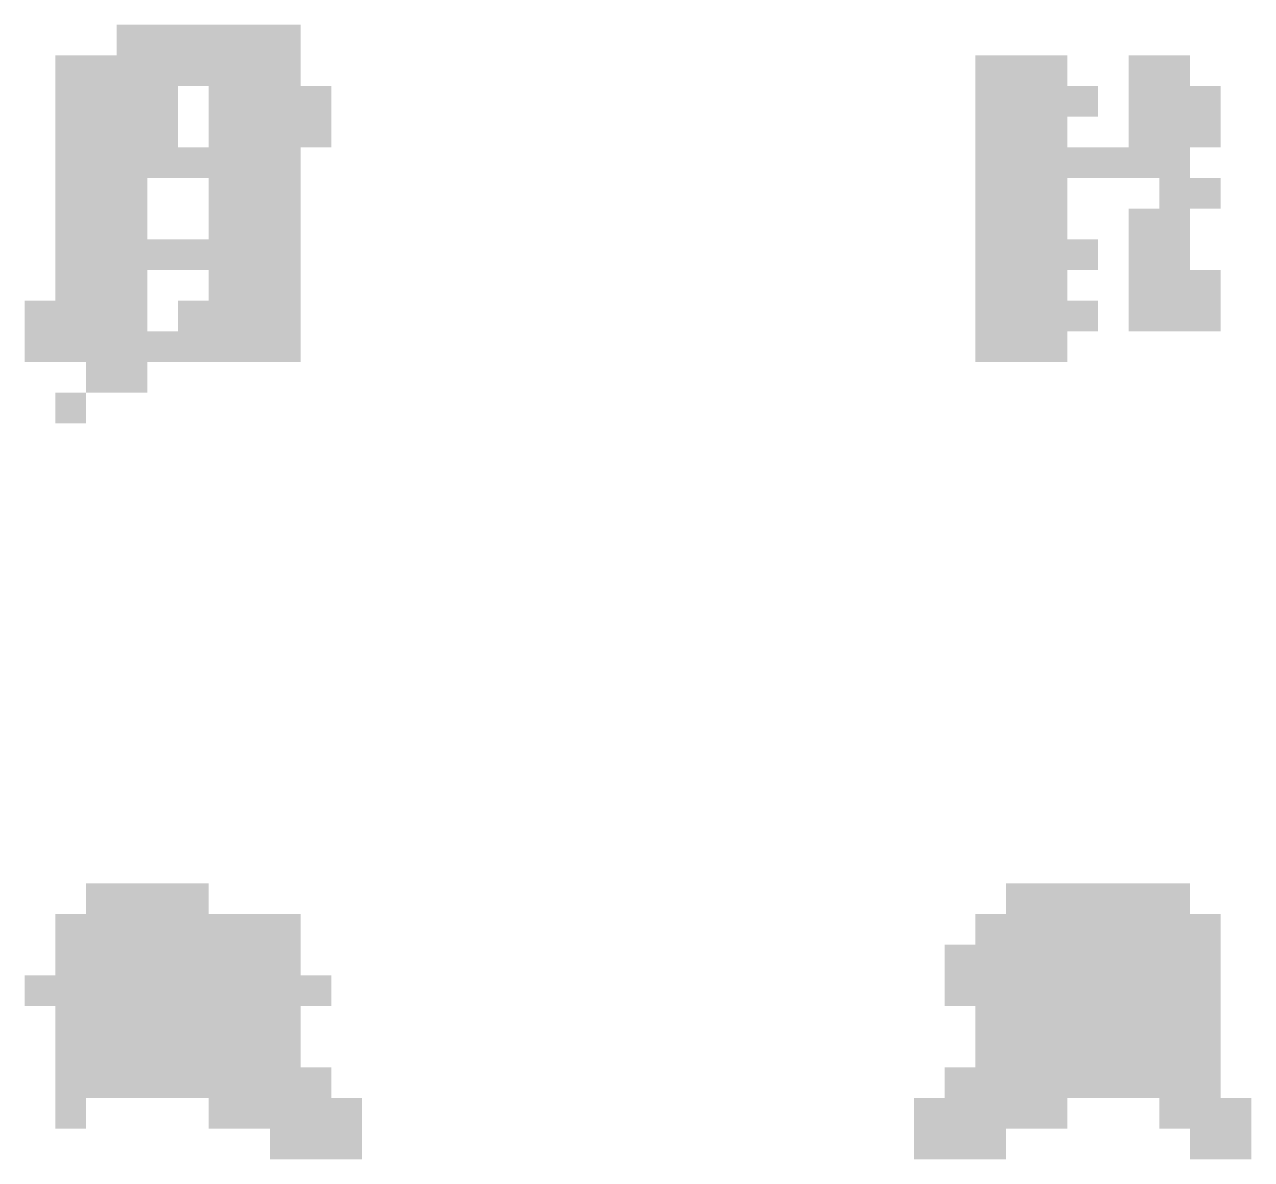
# Model space of a CAD drawing. Header units: metres. Extents: x -0.2 to 72.6, y -0.2 to 14.2.
# Drawn here: x 16.95 to 24.95, y -0.2 to 7.2 of the extents above; entities that cross this region are included whole.
import ezdxf

# ---------------------------------------------------------------- set-up
doc = ezdxf.new("R2010")
doc.units = ezdxf.units.M

msp = doc.modelspace()

# ---------------------------------------------------------------- hatches: boundary and pattern name
at = {"true_color": 0xff0000}
h = msp.add_hatch(color=7, dxfattribs=at)
h.dxf.hatch_style = 1
h.paths.add_polyline_path([(17.55, 7), (17.75, 7), (17.75, 7.2), (17.55, 7.2)])
h = msp.add_hatch(color=7, dxfattribs=at)
h.dxf.hatch_style = 1
h.paths.add_polyline_path([(17.75, 7), (17.95, 7), (17.95, 7.2), (17.75, 7.2)])
h = msp.add_hatch(color=7, dxfattribs=at)
h.dxf.hatch_style = 1
h.paths.add_polyline_path([(17.95, 7), (18.15, 7), (18.15, 7.2), (17.95, 7.2)])
h = msp.add_hatch(color=7, dxfattribs=at)
h.dxf.hatch_style = 1
h.paths.add_polyline_path([(18.15, 7), (18.35, 7), (18.35, 7.2), (18.15, 7.2)])
h = msp.add_hatch(color=7, dxfattribs=at)
h.dxf.hatch_style = 1
h.paths.add_polyline_path([(18.35, 7), (18.55, 7), (18.55, 7.2), (18.35, 7.2)])
h = msp.add_hatch(color=7, dxfattribs=at)
h.dxf.hatch_style = 1
h.paths.add_polyline_path([(18.55, 7), (18.75, 7), (18.75, 7.2), (18.55, 7.2)])
h = msp.add_hatch(color=7, dxfattribs=at)
h.dxf.hatch_style = 1
h.paths.add_polyline_path([(17.15, 6.8), (17.35, 6.8), (17.35, 7), (17.15, 7)])
h = msp.add_hatch(color=7, dxfattribs=at)
h.dxf.hatch_style = 1
h.paths.add_polyline_path([(17.35, 6.8), (17.55, 6.8), (17.55, 7), (17.35, 7)])
h = msp.add_hatch(color=7, dxfattribs=at)
h.dxf.hatch_style = 1
h.paths.add_polyline_path([(17.55, 6.8), (17.75, 6.8), (17.75, 7), (17.55, 7)])
h = msp.add_hatch(color=7, dxfattribs=at)
h.dxf.hatch_style = 1
h.paths.add_polyline_path([(17.75, 6.8), (17.95, 6.8), (17.95, 7), (17.75, 7)])
h = msp.add_hatch(color=7, dxfattribs=at)
h.dxf.hatch_style = 1
h.paths.add_polyline_path([(17.95, 6.8), (18.15, 6.8), (18.15, 7), (17.95, 7)])
h = msp.add_hatch(color=7, dxfattribs=at)
h.dxf.hatch_style = 1
h.paths.add_polyline_path([(18.15, 6.8), (18.35, 6.8), (18.35, 7), (18.15, 7)])
h = msp.add_hatch(color=7, dxfattribs=at)
h.dxf.hatch_style = 1
h.paths.add_polyline_path([(18.35, 6.8), (18.55, 6.8), (18.55, 7), (18.35, 7)])
h = msp.add_hatch(color=7, dxfattribs=at)
h.dxf.hatch_style = 1
h.paths.add_polyline_path([(18.55, 6.8), (18.75, 6.8), (18.75, 7), (18.55, 7)])
h = msp.add_hatch(color=7, dxfattribs=at)
h.dxf.hatch_style = 1
h.paths.add_polyline_path([(23.15, 6.8), (23.35, 6.8), (23.35, 7), (23.15, 7)])
h = msp.add_hatch(color=7, dxfattribs=at)
h.dxf.hatch_style = 1
h.paths.add_polyline_path([(23.35, 6.8), (23.55, 6.8), (23.55, 7), (23.35, 7)])
h = msp.add_hatch(color=7, dxfattribs=at)
h.dxf.hatch_style = 1
h.paths.add_polyline_path([(23.55, 6.8), (23.75, 6.8), (23.75, 7), (23.55, 7)])
h = msp.add_hatch(color=7, dxfattribs=at)
h.dxf.hatch_style = 1
h.paths.add_polyline_path([(24.15, 6.8), (24.35, 6.8), (24.35, 7), (24.15, 7)])
h = msp.add_hatch(color=7, dxfattribs=at)
h.dxf.hatch_style = 1
h.paths.add_polyline_path([(24.35, 6.8), (24.55, 6.8), (24.55, 7), (24.35, 7)])
h = msp.add_hatch(color=7, dxfattribs=at)
h.dxf.hatch_style = 1
h.paths.add_polyline_path([(17.15, 6.6), (17.35, 6.6), (17.35, 6.8), (17.15, 6.8)])
h = msp.add_hatch(color=7, dxfattribs=at)
h.dxf.hatch_style = 1
h.paths.add_polyline_path([(17.35, 6.6), (17.55, 6.6), (17.55, 6.8), (17.35, 6.8)])
h = msp.add_hatch(color=7, dxfattribs=at)
h.dxf.hatch_style = 1
h.paths.add_polyline_path([(17.55, 6.6), (17.75, 6.6), (17.75, 6.8), (17.55, 6.8)])
h = msp.add_hatch(color=7, dxfattribs=at)
h.dxf.hatch_style = 1
h.paths.add_polyline_path([(17.75, 6.6), (17.95, 6.6), (17.95, 6.8), (17.75, 6.8)])
h = msp.add_hatch(color=7, dxfattribs=at)
h.dxf.hatch_style = 1
h.paths.add_polyline_path([(18.15, 6.6), (18.35, 6.6), (18.35, 6.8), (18.15, 6.8)])
h = msp.add_hatch(color=7, dxfattribs=at)
h.dxf.hatch_style = 1
h.paths.add_polyline_path([(18.35, 6.6), (18.55, 6.6), (18.55, 6.8), (18.35, 6.8)])
h = msp.add_hatch(color=7, dxfattribs=at)
h.dxf.hatch_style = 1
h.paths.add_polyline_path([(18.55, 6.6), (18.75, 6.6), (18.75, 6.8), (18.55, 6.8)])
h = msp.add_hatch(color=7, dxfattribs=at)
h.dxf.hatch_style = 1
h.paths.add_polyline_path([(18.75, 6.6), (18.95, 6.6), (18.95, 6.8), (18.75, 6.8)])
h = msp.add_hatch(color=7, dxfattribs=at)
h.dxf.hatch_style = 1
h.paths.add_polyline_path([(23.15, 6.6), (23.35, 6.6), (23.35, 6.8), (23.15, 6.8)])
h = msp.add_hatch(color=7, dxfattribs=at)
h.dxf.hatch_style = 1
h.paths.add_polyline_path([(23.35, 6.6), (23.55, 6.6), (23.55, 6.8), (23.35, 6.8)])
h = msp.add_hatch(color=7, dxfattribs=at)
h.dxf.hatch_style = 1
h.paths.add_polyline_path([(23.55, 6.6), (23.75, 6.6), (23.75, 6.8), (23.55, 6.8)])
h = msp.add_hatch(color=7, dxfattribs=at)
h.dxf.hatch_style = 1
h.paths.add_polyline_path([(23.75, 6.6), (23.95, 6.6), (23.95, 6.8), (23.75, 6.8)])
h = msp.add_hatch(color=7, dxfattribs=at)
h.dxf.hatch_style = 1
h.paths.add_polyline_path([(24.15, 6.6), (24.35, 6.6), (24.35, 6.8), (24.15, 6.8)])
h = msp.add_hatch(color=7, dxfattribs=at)
h.dxf.hatch_style = 1
h.paths.add_polyline_path([(24.35, 6.6), (24.55, 6.6), (24.55, 6.8), (24.35, 6.8)])
h = msp.add_hatch(color=7, dxfattribs=at)
h.dxf.hatch_style = 1
h.paths.add_polyline_path([(24.55, 6.6), (24.75, 6.6), (24.75, 6.8), (24.55, 6.8)])
h = msp.add_hatch(color=7, dxfattribs=at)
h.dxf.hatch_style = 1
h.paths.add_polyline_path([(17.15, 6.4), (17.35, 6.4), (17.35, 6.6), (17.15, 6.6)])
at = {"true_color": 0x0000ff}
h = msp.add_hatch(color=7, dxfattribs=at)
h.dxf.hatch_style = 1
h.paths.add_polyline_path([(17.35, 6.4), (17.55, 6.4), (17.55, 6.6), (17.35, 6.6)])
at = {"true_color": 0x00ff00}
h = msp.add_hatch(color=7, dxfattribs=at)
h.dxf.hatch_style = 1
h.paths.add_polyline_path([(17.55, 6.4), (17.75, 6.4), (17.75, 6.6), (17.55, 6.6)])
at = {"true_color": 0xff0000}
h = msp.add_hatch(color=7, dxfattribs=at)
h.dxf.hatch_style = 1
h.paths.add_polyline_path([(17.75, 6.4), (17.95, 6.4), (17.95, 6.6), (17.75, 6.6)])
at = {"true_color": 0x00ff00}
h = msp.add_hatch(color=7, dxfattribs=at)
h.dxf.hatch_style = 1
h.paths.add_polyline_path([(18.15, 6.4), (18.35, 6.4), (18.35, 6.6), (18.15, 6.6)])
h = msp.add_hatch(color=7, dxfattribs=at)
h.dxf.hatch_style = 1
h.paths.add_polyline_path([(18.35, 6.4), (18.55, 6.4), (18.55, 6.6), (18.35, 6.6)])
at = {"true_color": 0xff0000}
h = msp.add_hatch(color=7, dxfattribs=at)
h.dxf.hatch_style = 1
h.paths.add_polyline_path([(18.55, 6.4), (18.75, 6.4), (18.75, 6.6), (18.55, 6.6)])
h = msp.add_hatch(color=7, dxfattribs=at)
h.dxf.hatch_style = 1
h.paths.add_polyline_path([(18.75, 6.4), (18.95, 6.4), (18.95, 6.6), (18.75, 6.6)])
h = msp.add_hatch(color=7, dxfattribs=at)
h.dxf.hatch_style = 1
h.paths.add_polyline_path([(23.15, 6.4), (23.35, 6.4), (23.35, 6.6), (23.15, 6.6)])
at = {"true_color": 0x00ff00}
h = msp.add_hatch(color=7, dxfattribs=at)
h.dxf.hatch_style = 1
h.paths.add_polyline_path([(23.35, 6.4), (23.55, 6.4), (23.55, 6.6), (23.35, 6.6)])
h = msp.add_hatch(color=7, dxfattribs=at)
h.dxf.hatch_style = 1
h.paths.add_polyline_path([(23.55, 6.4), (23.75, 6.4), (23.75, 6.6), (23.55, 6.6)])
h = msp.add_hatch(color=7, dxfattribs=at)
h.dxf.hatch_style = 1
h.paths.add_polyline_path([(24.15, 6.4), (24.35, 6.4), (24.35, 6.6), (24.15, 6.6)])
h = msp.add_hatch(color=7, dxfattribs=at)
h.dxf.hatch_style = 1
h.paths.add_polyline_path([(24.35, 6.4), (24.55, 6.4), (24.55, 6.6), (24.35, 6.6)])
at = {"true_color": 0xff0000}
h = msp.add_hatch(color=7, dxfattribs=at)
h.dxf.hatch_style = 1
h.paths.add_polyline_path([(24.55, 6.4), (24.75, 6.4), (24.75, 6.6), (24.55, 6.6)])
h = msp.add_hatch(color=7, dxfattribs=at)
h.dxf.hatch_style = 1
h.paths.add_polyline_path([(17.15, 6.2), (17.35, 6.2), (17.35, 6.4), (17.15, 6.4)])
at = {"true_color": 0x00ff00}
h = msp.add_hatch(color=7, dxfattribs=at)
h.dxf.hatch_style = 1
h.paths.add_polyline_path([(17.35, 6.2), (17.55, 6.2), (17.55, 6.4), (17.35, 6.4)])
h = msp.add_hatch(color=7, dxfattribs=at)
h.dxf.hatch_style = 1
h.paths.add_polyline_path([(17.55, 6.2), (17.75, 6.2), (17.75, 6.4), (17.55, 6.4)])
at = {"true_color": 0xff0000}
h = msp.add_hatch(color=7, dxfattribs=at)
h.dxf.hatch_style = 1
h.paths.add_polyline_path([(17.75, 6.2), (17.95, 6.2), (17.95, 6.4), (17.75, 6.4)])
h = msp.add_hatch(color=7, dxfattribs=at)
h.dxf.hatch_style = 1
h.paths.add_polyline_path([(17.95, 6.2), (18.15, 6.2), (18.15, 6.4), (17.95, 6.4)])
at = {"true_color": 0x0000ff}
h = msp.add_hatch(color=7, dxfattribs=at)
h.dxf.hatch_style = 1
h.paths.add_polyline_path([(18.15, 6.2), (18.35, 6.2), (18.35, 6.4), (18.15, 6.4)])
at = {"true_color": 0x00ff00}
h = msp.add_hatch(color=7, dxfattribs=at)
h.dxf.hatch_style = 1
h.paths.add_polyline_path([(18.35, 6.2), (18.55, 6.2), (18.55, 6.4), (18.35, 6.4)])
at = {"true_color": 0xff0000}
h = msp.add_hatch(color=7, dxfattribs=at)
h.dxf.hatch_style = 1
h.paths.add_polyline_path([(18.55, 6.2), (18.75, 6.2), (18.75, 6.4), (18.55, 6.4)])
h = msp.add_hatch(color=7, dxfattribs=at)
h.dxf.hatch_style = 1
h.paths.add_polyline_path([(23.15, 6.2), (23.35, 6.2), (23.35, 6.4), (23.15, 6.4)])
at = {"true_color": 0x00ff00}
h = msp.add_hatch(color=7, dxfattribs=at)
h.dxf.hatch_style = 1
h.paths.add_polyline_path([(23.35, 6.2), (23.55, 6.2), (23.55, 6.4), (23.35, 6.4)])
h = msp.add_hatch(color=7, dxfattribs=at)
h.dxf.hatch_style = 1
h.paths.add_polyline_path([(23.55, 6.2), (23.75, 6.2), (23.75, 6.4), (23.55, 6.4)])
at = {"true_color": 0xff0000}
h = msp.add_hatch(color=7, dxfattribs=at)
h.dxf.hatch_style = 1
h.paths.add_polyline_path([(23.75, 6.2), (23.95, 6.2), (23.95, 6.4), (23.75, 6.4)])
h = msp.add_hatch(color=7, dxfattribs=at)
h.dxf.hatch_style = 1
h.paths.add_polyline_path([(23.95, 6.2), (24.15, 6.2), (24.15, 6.4), (23.95, 6.4)])
at = {"true_color": 0x00ff00}
h = msp.add_hatch(color=7, dxfattribs=at)
h.dxf.hatch_style = 1
h.paths.add_polyline_path([(24.15, 6.2), (24.35, 6.2), (24.35, 6.4), (24.15, 6.4)])
h = msp.add_hatch(color=7, dxfattribs=at)
h.dxf.hatch_style = 1
h.paths.add_polyline_path([(24.35, 6.2), (24.55, 6.2), (24.55, 6.4), (24.35, 6.4)])
at = {"true_color": 0xff0000}
h = msp.add_hatch(color=7, dxfattribs=at)
h.dxf.hatch_style = 1
h.paths.add_polyline_path([(17.15, 6), (17.35, 6), (17.35, 6.2), (17.15, 6.2)])
h = msp.add_hatch(color=7, dxfattribs=at)
h.dxf.hatch_style = 1
h.paths.add_polyline_path([(17.35, 6), (17.55, 6), (17.55, 6.2), (17.35, 6.2)])
h = msp.add_hatch(color=7, dxfattribs=at)
h.dxf.hatch_style = 1
h.paths.add_polyline_path([(17.55, 6), (17.75, 6), (17.75, 6.2), (17.55, 6.2)])
h = msp.add_hatch(color=7, dxfattribs=at)
h.dxf.hatch_style = 1
h.paths.add_polyline_path([(18.15, 6), (18.35, 6), (18.35, 6.2), (18.15, 6.2)])
h = msp.add_hatch(color=7, dxfattribs=at)
h.dxf.hatch_style = 1
h.paths.add_polyline_path([(18.35, 6), (18.55, 6), (18.55, 6.2), (18.35, 6.2)])
h = msp.add_hatch(color=7, dxfattribs=at)
h.dxf.hatch_style = 1
h.paths.add_polyline_path([(18.55, 6), (18.75, 6), (18.75, 6.2), (18.55, 6.2)])
h = msp.add_hatch(color=7, dxfattribs=at)
h.dxf.hatch_style = 1
h.paths.add_polyline_path([(23.15, 6), (23.35, 6), (23.35, 6.2), (23.15, 6.2)])
h = msp.add_hatch(color=7, dxfattribs=at)
h.dxf.hatch_style = 1
h.paths.add_polyline_path([(23.35, 6), (23.55, 6), (23.55, 6.2), (23.35, 6.2)])
h = msp.add_hatch(color=7, dxfattribs=at)
h.dxf.hatch_style = 1
h.paths.add_polyline_path([(23.55, 6), (23.75, 6), (23.75, 6.2), (23.55, 6.2)])
h = msp.add_hatch(color=7, dxfattribs=at)
h.dxf.hatch_style = 1
h.paths.add_polyline_path([(24.35, 6), (24.55, 6), (24.55, 6.2), (24.35, 6.2)])
h = msp.add_hatch(color=7, dxfattribs=at)
h.dxf.hatch_style = 1
h.paths.add_polyline_path([(24.55, 6), (24.75, 6), (24.75, 6.2), (24.55, 6.2)])
h = msp.add_hatch(color=7, dxfattribs=at)
h.dxf.hatch_style = 1
h.paths.add_polyline_path([(17.15, 5.8), (17.35, 5.8), (17.35, 6), (17.15, 6)])
h = msp.add_hatch(color=7, dxfattribs=at)
h.dxf.hatch_style = 1
h.paths.add_polyline_path([(17.35, 5.8), (17.55, 5.8), (17.55, 6), (17.35, 6)])
h = msp.add_hatch(color=7, dxfattribs=at)
h.dxf.hatch_style = 1
h.paths.add_polyline_path([(17.55, 5.8), (17.75, 5.8), (17.75, 6), (17.55, 6)])
h = msp.add_hatch(color=7, dxfattribs=at)
h.dxf.hatch_style = 1
h.paths.add_polyline_path([(18.15, 5.8), (18.35, 5.8), (18.35, 6), (18.15, 6)])
h = msp.add_hatch(color=7, dxfattribs=at)
h.dxf.hatch_style = 1
h.paths.add_polyline_path([(18.35, 5.8), (18.55, 5.8), (18.55, 6), (18.35, 6)])
h = msp.add_hatch(color=7, dxfattribs=at)
h.dxf.hatch_style = 1
h.paths.add_polyline_path([(18.55, 5.8), (18.75, 5.8), (18.75, 6), (18.55, 6)])
h = msp.add_hatch(color=7, dxfattribs=at)
h.dxf.hatch_style = 1
h.paths.add_polyline_path([(23.15, 5.8), (23.35, 5.8), (23.35, 6), (23.15, 6)])
h = msp.add_hatch(color=7, dxfattribs=at)
h.dxf.hatch_style = 1
h.paths.add_polyline_path([(23.35, 5.8), (23.55, 5.8), (23.55, 6), (23.35, 6)])
h = msp.add_hatch(color=7, dxfattribs=at)
h.dxf.hatch_style = 1
h.paths.add_polyline_path([(23.55, 5.8), (23.75, 5.8), (23.75, 6), (23.55, 6)])
h = msp.add_hatch(color=7, dxfattribs=at)
h.dxf.hatch_style = 1
h.paths.add_polyline_path([(24.15, 5.8), (24.35, 5.8), (24.35, 6), (24.15, 6)])
h = msp.add_hatch(color=7, dxfattribs=at)
h.dxf.hatch_style = 1
h.paths.add_polyline_path([(24.35, 5.8), (24.55, 5.8), (24.55, 6), (24.35, 6)])
h = msp.add_hatch(color=7, dxfattribs=at)
h.dxf.hatch_style = 1
h.paths.add_polyline_path([(17.15, 5.6), (17.35, 5.6), (17.35, 5.8), (17.15, 5.8)])
at = {"true_color": 0x0000ff}
h = msp.add_hatch(color=7, dxfattribs=at)
h.dxf.hatch_style = 1
h.paths.add_polyline_path([(17.35, 5.6), (17.55, 5.6), (17.55, 5.8), (17.35, 5.8)])
at = {"true_color": 0xffff00}
h = msp.add_hatch(color=7, dxfattribs=at)
h.dxf.hatch_style = 1
h.paths.add_polyline_path([(17.55, 5.6), (17.75, 5.6), (17.75, 5.8), (17.55, 5.8)])
at = {"true_color": 0xff0000}
h = msp.add_hatch(color=7, dxfattribs=at)
h.dxf.hatch_style = 1
h.paths.add_polyline_path([(17.75, 5.6), (17.95, 5.6), (17.95, 5.8), (17.75, 5.8)])
h = msp.add_hatch(color=7, dxfattribs=at)
h.dxf.hatch_style = 1
h.paths.add_polyline_path([(17.95, 5.6), (18.15, 5.6), (18.15, 5.8), (17.95, 5.8)])
at = {"true_color": 0x0000ff}
h = msp.add_hatch(color=7, dxfattribs=at)
h.dxf.hatch_style = 1
h.paths.add_polyline_path([(18.15, 5.6), (18.35, 5.6), (18.35, 5.8), (18.15, 5.8)])
h = msp.add_hatch(color=7, dxfattribs=at)
h.dxf.hatch_style = 1
h.paths.add_polyline_path([(18.35, 5.6), (18.55, 5.6), (18.55, 5.8), (18.35, 5.8)])
at = {"true_color": 0xff0000}
h = msp.add_hatch(color=7, dxfattribs=at)
h.dxf.hatch_style = 1
h.paths.add_polyline_path([(18.55, 5.6), (18.75, 5.6), (18.75, 5.8), (18.55, 5.8)])
h = msp.add_hatch(color=7, dxfattribs=at)
h.dxf.hatch_style = 1
h.paths.add_polyline_path([(23.15, 5.6), (23.35, 5.6), (23.35, 5.8), (23.15, 5.8)])
at = {"true_color": 0x00ff00}
h = msp.add_hatch(color=7, dxfattribs=at)
h.dxf.hatch_style = 1
h.paths.add_polyline_path([(23.35, 5.6), (23.55, 5.6), (23.55, 5.8), (23.35, 5.8)])
h = msp.add_hatch(color=7, dxfattribs=at)
h.dxf.hatch_style = 1
h.paths.add_polyline_path([(23.55, 5.6), (23.75, 5.6), (23.75, 5.8), (23.55, 5.8)])
at = {"true_color": 0xff0000}
h = msp.add_hatch(color=7, dxfattribs=at)
h.dxf.hatch_style = 1
h.paths.add_polyline_path([(23.75, 5.6), (23.95, 5.6), (23.95, 5.8), (23.75, 5.8)])
h = msp.add_hatch(color=7, dxfattribs=at)
h.dxf.hatch_style = 1
h.paths.add_polyline_path([(24.15, 5.6), (24.35, 5.6), (24.35, 5.8), (24.15, 5.8)])
h = msp.add_hatch(color=7, dxfattribs=at)
h.dxf.hatch_style = 1
h.paths.add_polyline_path([(24.35, 5.6), (24.55, 5.6), (24.55, 5.8), (24.35, 5.8)])
h = msp.add_hatch(color=7, dxfattribs=at)
h.dxf.hatch_style = 1
h.paths.add_polyline_path([(17.15, 5.4), (17.35, 5.4), (17.35, 5.6), (17.15, 5.6)])
at = {"true_color": 0xffff00}
h = msp.add_hatch(color=7, dxfattribs=at)
h.dxf.hatch_style = 1
h.paths.add_polyline_path([(17.35, 5.4), (17.55, 5.4), (17.55, 5.6), (17.35, 5.6)])
at = {"true_color": 0x00ff00}
h = msp.add_hatch(color=7, dxfattribs=at)
h.dxf.hatch_style = 1
h.paths.add_polyline_path([(17.55, 5.4), (17.75, 5.4), (17.75, 5.6), (17.55, 5.6)])
h = msp.add_hatch(color=7, dxfattribs=at)
h.dxf.hatch_style = 1
h.paths.add_polyline_path([(18.15, 5.4), (18.35, 5.4), (18.35, 5.6), (18.15, 5.6)])
at = {"true_color": 0x0000ff}
h = msp.add_hatch(color=7, dxfattribs=at)
h.dxf.hatch_style = 1
h.paths.add_polyline_path([(18.35, 5.4), (18.55, 5.4), (18.55, 5.6), (18.35, 5.6)])
at = {"true_color": 0xff0000}
h = msp.add_hatch(color=7, dxfattribs=at)
h.dxf.hatch_style = 1
h.paths.add_polyline_path([(18.55, 5.4), (18.75, 5.4), (18.75, 5.6), (18.55, 5.6)])
h = msp.add_hatch(color=7, dxfattribs=at)
h.dxf.hatch_style = 1
h.paths.add_polyline_path([(23.15, 5.4), (23.35, 5.4), (23.35, 5.6), (23.15, 5.6)])
at = {"true_color": 0x00ff00}
h = msp.add_hatch(color=7, dxfattribs=at)
h.dxf.hatch_style = 1
h.paths.add_polyline_path([(23.35, 5.4), (23.55, 5.4), (23.55, 5.6), (23.35, 5.6)])
h = msp.add_hatch(color=7, dxfattribs=at)
h.dxf.hatch_style = 1
h.paths.add_polyline_path([(23.55, 5.4), (23.75, 5.4), (23.75, 5.6), (23.55, 5.6)])
at = {"true_color": 0xff0000}
h = msp.add_hatch(color=7, dxfattribs=at)
h.dxf.hatch_style = 1
h.paths.add_polyline_path([(24.15, 5.4), (24.35, 5.4), (24.35, 5.6), (24.15, 5.6)])
at = {"true_color": 0x00ff00}
h = msp.add_hatch(color=7, dxfattribs=at)
h.dxf.hatch_style = 1
h.paths.add_polyline_path([(24.35, 5.4), (24.55, 5.4), (24.55, 5.6), (24.35, 5.6)])
at = {"true_color": 0xff0000}
h = msp.add_hatch(color=7, dxfattribs=at)
h.dxf.hatch_style = 1
h.paths.add_polyline_path([(24.55, 5.4), (24.75, 5.4), (24.75, 5.6), (24.55, 5.6)])
h = msp.add_hatch(color=7, dxfattribs=at)
h.dxf.hatch_style = 1
h.paths.add_polyline_path([(16.95, 5.2), (17.15, 5.2), (17.15, 5.4), (16.95, 5.4)])
h = msp.add_hatch(color=7, dxfattribs=at)
h.dxf.hatch_style = 1
h.paths.add_polyline_path([(17.15, 5.2), (17.35, 5.2), (17.35, 5.4), (17.15, 5.4)])
h = msp.add_hatch(color=7, dxfattribs=at)
h.dxf.hatch_style = 1
h.paths.add_polyline_path([(17.35, 5.2), (17.55, 5.2), (17.55, 5.4), (17.35, 5.4)])
h = msp.add_hatch(color=7, dxfattribs=at)
h.dxf.hatch_style = 1
h.paths.add_polyline_path([(17.55, 5.2), (17.75, 5.2), (17.75, 5.4), (17.55, 5.4)])
h = msp.add_hatch(color=7, dxfattribs=at)
h.dxf.hatch_style = 1
h.paths.add_polyline_path([(17.95, 5.2), (18.15, 5.2), (18.15, 5.4), (17.95, 5.4)])
h = msp.add_hatch(color=7, dxfattribs=at)
h.dxf.hatch_style = 1
h.paths.add_polyline_path([(18.15, 5.2), (18.35, 5.2), (18.35, 5.4), (18.15, 5.4)])
h = msp.add_hatch(color=7, dxfattribs=at)
h.dxf.hatch_style = 1
h.paths.add_polyline_path([(18.35, 5.2), (18.55, 5.2), (18.55, 5.4), (18.35, 5.4)])
h = msp.add_hatch(color=7, dxfattribs=at)
h.dxf.hatch_style = 1
h.paths.add_polyline_path([(18.55, 5.2), (18.75, 5.2), (18.75, 5.4), (18.55, 5.4)])
h = msp.add_hatch(color=7, dxfattribs=at)
h.dxf.hatch_style = 1
h.paths.add_polyline_path([(23.15, 5.2), (23.35, 5.2), (23.35, 5.4), (23.15, 5.4)])
h = msp.add_hatch(color=7, dxfattribs=at)
h.dxf.hatch_style = 1
h.paths.add_polyline_path([(23.35, 5.2), (23.55, 5.2), (23.55, 5.4), (23.35, 5.4)])
h = msp.add_hatch(color=7, dxfattribs=at)
h.dxf.hatch_style = 1
h.paths.add_polyline_path([(23.55, 5.2), (23.75, 5.2), (23.75, 5.4), (23.55, 5.4)])
h = msp.add_hatch(color=7, dxfattribs=at)
h.dxf.hatch_style = 1
h.paths.add_polyline_path([(23.75, 5.2), (23.95, 5.2), (23.95, 5.4), (23.75, 5.4)])
h = msp.add_hatch(color=7, dxfattribs=at)
h.dxf.hatch_style = 1
h.paths.add_polyline_path([(24.15, 5.2), (24.35, 5.2), (24.35, 5.4), (24.15, 5.4)])
h = msp.add_hatch(color=7, dxfattribs=at)
h.dxf.hatch_style = 1
h.paths.add_polyline_path([(24.35, 5.2), (24.55, 5.2), (24.55, 5.4), (24.35, 5.4)])
h = msp.add_hatch(color=7, dxfattribs=at)
h.dxf.hatch_style = 1
h.paths.add_polyline_path([(24.55, 5.2), (24.75, 5.2), (24.75, 5.4), (24.55, 5.4)])
h = msp.add_hatch(color=7, dxfattribs=at)
h.dxf.hatch_style = 1
h.paths.add_polyline_path([(16.95, 5), (17.15, 5), (17.15, 5.2), (16.95, 5.2)])
h = msp.add_hatch(color=7, dxfattribs=at)
h.dxf.hatch_style = 1
h.paths.add_polyline_path([(17.15, 5), (17.35, 5), (17.35, 5.2), (17.15, 5.2)])
h = msp.add_hatch(color=7, dxfattribs=at)
h.dxf.hatch_style = 1
h.paths.add_polyline_path([(17.35, 5), (17.55, 5), (17.55, 5.2), (17.35, 5.2)])
h = msp.add_hatch(color=7, dxfattribs=at)
h.dxf.hatch_style = 1
h.paths.add_polyline_path([(17.55, 5), (17.75, 5), (17.75, 5.2), (17.55, 5.2)])
h = msp.add_hatch(color=7, dxfattribs=at)
h.dxf.hatch_style = 1
h.paths.add_polyline_path([(17.75, 5), (17.95, 5), (17.95, 5.2), (17.75, 5.2)])
h = msp.add_hatch(color=7, dxfattribs=at)
h.dxf.hatch_style = 1
h.paths.add_polyline_path([(17.95, 5), (18.15, 5), (18.15, 5.2), (17.95, 5.2)])
h = msp.add_hatch(color=7, dxfattribs=at)
h.dxf.hatch_style = 1
h.paths.add_polyline_path([(18.15, 5), (18.35, 5), (18.35, 5.2), (18.15, 5.2)])
h = msp.add_hatch(color=7, dxfattribs=at)
h.dxf.hatch_style = 1
h.paths.add_polyline_path([(18.35, 5), (18.55, 5), (18.55, 5.2), (18.35, 5.2)])
h = msp.add_hatch(color=7, dxfattribs=at)
h.dxf.hatch_style = 1
h.paths.add_polyline_path([(18.55, 5), (18.75, 5), (18.75, 5.2), (18.55, 5.2)])
h = msp.add_hatch(color=7, dxfattribs=at)
h.dxf.hatch_style = 1
h.paths.add_polyline_path([(23.15, 5), (23.35, 5), (23.35, 5.2), (23.15, 5.2)])
h = msp.add_hatch(color=7, dxfattribs=at)
h.dxf.hatch_style = 1
h.paths.add_polyline_path([(23.35, 5), (23.55, 5), (23.55, 5.2), (23.35, 5.2)])
h = msp.add_hatch(color=7, dxfattribs=at)
h.dxf.hatch_style = 1
h.paths.add_polyline_path([(23.55, 5), (23.75, 5), (23.75, 5.2), (23.55, 5.2)])
h = msp.add_hatch(color=7, dxfattribs=at)
h.dxf.hatch_style = 1
h.paths.add_polyline_path([(17.35, 4.8), (17.55, 4.8), (17.55, 5), (17.35, 5)])
h = msp.add_hatch(color=7, dxfattribs=at)
h.dxf.hatch_style = 1
h.paths.add_polyline_path([(17.55, 4.8), (17.75, 4.8), (17.75, 5), (17.55, 5)])
h = msp.add_hatch(color=7, dxfattribs=at)
h.dxf.hatch_style = 1
h.paths.add_polyline_path([(17.15, 4.6), (17.35, 4.6), (17.35, 4.8), (17.15, 4.8)])
h = msp.add_hatch(color=7, dxfattribs=at)
h.dxf.hatch_style = 1
h.paths.add_polyline_path([(17.35, 1.4), (17.55, 1.4), (17.55, 1.6), (17.35, 1.6)])
h = msp.add_hatch(color=7, dxfattribs=at)
h.dxf.hatch_style = 1
h.paths.add_polyline_path([(17.55, 1.4), (17.75, 1.4), (17.75, 1.6), (17.55, 1.6)])
h = msp.add_hatch(color=7, dxfattribs=at)
h.dxf.hatch_style = 1
h.paths.add_polyline_path([(17.75, 1.4), (17.95, 1.4), (17.95, 1.6), (17.75, 1.6)])
h = msp.add_hatch(color=7, dxfattribs=at)
h.dxf.hatch_style = 1
h.paths.add_polyline_path([(17.95, 1.4), (18.15, 1.4), (18.15, 1.6), (17.95, 1.6)])
h = msp.add_hatch(color=7, dxfattribs=at)
h.dxf.hatch_style = 1
h.paths.add_polyline_path([(23.35, 1.4), (23.55, 1.4), (23.55, 1.6), (23.35, 1.6)])
h = msp.add_hatch(color=7, dxfattribs=at)
h.dxf.hatch_style = 1
h.paths.add_polyline_path([(23.55, 1.4), (23.75, 1.4), (23.75, 1.6), (23.55, 1.6)])
h = msp.add_hatch(color=7, dxfattribs=at)
h.dxf.hatch_style = 1
h.paths.add_polyline_path([(23.75, 1.4), (23.95, 1.4), (23.95, 1.6), (23.75, 1.6)])
h = msp.add_hatch(color=7, dxfattribs=at)
h.dxf.hatch_style = 1
h.paths.add_polyline_path([(23.95, 1.4), (24.15, 1.4), (24.15, 1.6), (23.95, 1.6)])
h = msp.add_hatch(color=7, dxfattribs=at)
h.dxf.hatch_style = 1
h.paths.add_polyline_path([(24.15, 1.4), (24.35, 1.4), (24.35, 1.6), (24.15, 1.6)])
h = msp.add_hatch(color=7, dxfattribs=at)
h.dxf.hatch_style = 1
h.paths.add_polyline_path([(24.35, 1.4), (24.55, 1.4), (24.55, 1.6), (24.35, 1.6)])
h = msp.add_hatch(color=7, dxfattribs=at)
h.dxf.hatch_style = 1
h.paths.add_polyline_path([(17.15, 1.2), (17.35, 1.2), (17.35, 1.4), (17.15, 1.4)])
h = msp.add_hatch(color=7, dxfattribs=at)
h.dxf.hatch_style = 1
h.paths.add_polyline_path([(17.35, 1.2), (17.55, 1.2), (17.55, 1.4), (17.35, 1.4)])
h = msp.add_hatch(color=7, dxfattribs=at)
h.dxf.hatch_style = 1
h.paths.add_polyline_path([(17.55, 1.2), (17.75, 1.2), (17.75, 1.4), (17.55, 1.4)])
h = msp.add_hatch(color=7, dxfattribs=at)
h.dxf.hatch_style = 1
h.paths.add_polyline_path([(17.75, 1.2), (17.95, 1.2), (17.95, 1.4), (17.75, 1.4)])
h = msp.add_hatch(color=7, dxfattribs=at)
h.dxf.hatch_style = 1
h.paths.add_polyline_path([(17.95, 1.2), (18.15, 1.2), (18.15, 1.4), (17.95, 1.4)])
h = msp.add_hatch(color=7, dxfattribs=at)
h.dxf.hatch_style = 1
h.paths.add_polyline_path([(18.15, 1.2), (18.35, 1.2), (18.35, 1.4), (18.15, 1.4)])
h = msp.add_hatch(color=7, dxfattribs=at)
h.dxf.hatch_style = 1
h.paths.add_polyline_path([(18.35, 1.2), (18.55, 1.2), (18.55, 1.4), (18.35, 1.4)])
h = msp.add_hatch(color=7, dxfattribs=at)
h.dxf.hatch_style = 1
h.paths.add_polyline_path([(18.55, 1.2), (18.75, 1.2), (18.75, 1.4), (18.55, 1.4)])
h = msp.add_hatch(color=7, dxfattribs=at)
h.dxf.hatch_style = 1
h.paths.add_polyline_path([(23.15, 1.2), (23.35, 1.2), (23.35, 1.4), (23.15, 1.4)])
h = msp.add_hatch(color=7, dxfattribs=at)
h.dxf.hatch_style = 1
h.paths.add_polyline_path([(23.35, 1.2), (23.55, 1.2), (23.55, 1.4), (23.35, 1.4)])
h = msp.add_hatch(color=7, dxfattribs=at)
h.dxf.hatch_style = 1
h.paths.add_polyline_path([(23.55, 1.2), (23.75, 1.2), (23.75, 1.4), (23.55, 1.4)])
h = msp.add_hatch(color=7, dxfattribs=at)
h.dxf.hatch_style = 1
h.paths.add_polyline_path([(23.75, 1.2), (23.95, 1.2), (23.95, 1.4), (23.75, 1.4)])
h = msp.add_hatch(color=7, dxfattribs=at)
h.dxf.hatch_style = 1
h.paths.add_polyline_path([(23.95, 1.2), (24.15, 1.2), (24.15, 1.4), (23.95, 1.4)])
h = msp.add_hatch(color=7, dxfattribs=at)
h.dxf.hatch_style = 1
h.paths.add_polyline_path([(24.15, 1.2), (24.35, 1.2), (24.35, 1.4), (24.15, 1.4)])
h = msp.add_hatch(color=7, dxfattribs=at)
h.dxf.hatch_style = 1
h.paths.add_polyline_path([(24.35, 1.2), (24.55, 1.2), (24.55, 1.4), (24.35, 1.4)])
h = msp.add_hatch(color=7, dxfattribs=at)
h.dxf.hatch_style = 1
h.paths.add_polyline_path([(24.55, 1.2), (24.75, 1.2), (24.75, 1.4), (24.55, 1.4)])
h = msp.add_hatch(color=7, dxfattribs=at)
h.dxf.hatch_style = 1
h.paths.add_polyline_path([(17.15, 1), (17.35, 1), (17.35, 1.2), (17.15, 1.2)])
h = msp.add_hatch(color=7, dxfattribs=at)
h.dxf.hatch_style = 1
h.paths.add_polyline_path([(17.35, 1), (17.55, 1), (17.55, 1.2), (17.35, 1.2)])
h = msp.add_hatch(color=7, dxfattribs=at)
h.dxf.hatch_style = 1
h.paths.add_polyline_path([(17.55, 1), (17.75, 1), (17.75, 1.2), (17.55, 1.2)])
h = msp.add_hatch(color=7, dxfattribs=at)
h.dxf.hatch_style = 1
h.paths.add_polyline_path([(17.75, 1), (17.95, 1), (17.95, 1.2), (17.75, 1.2)])
h = msp.add_hatch(color=7, dxfattribs=at)
h.dxf.hatch_style = 1
h.paths.add_polyline_path([(17.95, 1), (18.15, 1), (18.15, 1.2), (17.95, 1.2)])
h = msp.add_hatch(color=7, dxfattribs=at)
h.dxf.hatch_style = 1
h.paths.add_polyline_path([(18.15, 1), (18.35, 1), (18.35, 1.2), (18.15, 1.2)])
h = msp.add_hatch(color=7, dxfattribs=at)
h.dxf.hatch_style = 1
h.paths.add_polyline_path([(18.35, 1), (18.55, 1), (18.55, 1.2), (18.35, 1.2)])
h = msp.add_hatch(color=7, dxfattribs=at)
h.dxf.hatch_style = 1
h.paths.add_polyline_path([(18.55, 1), (18.75, 1), (18.75, 1.2), (18.55, 1.2)])
h = msp.add_hatch(color=7, dxfattribs=at)
h.dxf.hatch_style = 1
h.paths.add_polyline_path([(22.95, 1), (23.15, 1), (23.15, 1.2), (22.95, 1.2)])
h = msp.add_hatch(color=7, dxfattribs=at)
h.dxf.hatch_style = 1
h.paths.add_polyline_path([(23.15, 1), (23.35, 1), (23.35, 1.2), (23.15, 1.2)])
h = msp.add_hatch(color=7, dxfattribs=at)
h.dxf.hatch_style = 1
h.paths.add_polyline_path([(23.35, 1), (23.55, 1), (23.55, 1.2), (23.35, 1.2)])
h = msp.add_hatch(color=7, dxfattribs=at)
h.dxf.hatch_style = 1
h.paths.add_polyline_path([(23.55, 1), (23.75, 1), (23.75, 1.2), (23.55, 1.2)])
h = msp.add_hatch(color=7, dxfattribs=at)
h.dxf.hatch_style = 1
h.paths.add_polyline_path([(23.75, 1), (23.95, 1), (23.95, 1.2), (23.75, 1.2)])
h = msp.add_hatch(color=7, dxfattribs=at)
h.dxf.hatch_style = 1
h.paths.add_polyline_path([(23.95, 1), (24.15, 1), (24.15, 1.2), (23.95, 1.2)])
h = msp.add_hatch(color=7, dxfattribs=at)
h.dxf.hatch_style = 1
h.paths.add_polyline_path([(24.15, 1), (24.35, 1), (24.35, 1.2), (24.15, 1.2)])
h = msp.add_hatch(color=7, dxfattribs=at)
h.dxf.hatch_style = 1
h.paths.add_polyline_path([(24.35, 1), (24.55, 1), (24.55, 1.2), (24.35, 1.2)])
h = msp.add_hatch(color=7, dxfattribs=at)
h.dxf.hatch_style = 1
h.paths.add_polyline_path([(24.55, 1), (24.75, 1), (24.75, 1.2), (24.55, 1.2)])
h = msp.add_hatch(color=7, dxfattribs=at)
h.dxf.hatch_style = 1
h.paths.add_polyline_path([(16.95, 0.8), (17.15, 0.8), (17.15, 1), (16.95, 1)])
h = msp.add_hatch(color=7, dxfattribs=at)
h.dxf.hatch_style = 1
h.paths.add_polyline_path([(17.15, 0.8), (17.35, 0.8), (17.35, 1), (17.15, 1)])
h = msp.add_hatch(color=7, dxfattribs=at)
h.dxf.hatch_style = 1
h.paths.add_polyline_path([(17.35, 0.8), (17.55, 0.8), (17.55, 1), (17.35, 1)])
at = {"true_color": 0x00ff00}
h = msp.add_hatch(color=7, dxfattribs=at)
h.dxf.hatch_style = 1
h.paths.add_polyline_path([(17.55, 0.8), (17.75, 0.8), (17.75, 1), (17.55, 1)])
h = msp.add_hatch(color=7, dxfattribs=at)
h.dxf.hatch_style = 1
h.paths.add_polyline_path([(17.75, 0.8), (17.95, 0.8), (17.95, 1), (17.75, 1)])
h = msp.add_hatch(color=7, dxfattribs=at)
h.dxf.hatch_style = 1
h.paths.add_polyline_path([(17.95, 0.8), (18.15, 0.8), (18.15, 1), (17.95, 1)])
h = msp.add_hatch(color=7, dxfattribs=at)
h.dxf.hatch_style = 1
h.paths.add_polyline_path([(18.15, 0.8), (18.35, 0.8), (18.35, 1), (18.15, 1)])
h = msp.add_hatch(color=7, dxfattribs=at)
h.dxf.hatch_style = 1
h.paths.add_polyline_path([(18.35, 0.8), (18.55, 0.8), (18.55, 1), (18.35, 1)])
at = {"true_color": 0xff0000}
h = msp.add_hatch(color=7, dxfattribs=at)
h.dxf.hatch_style = 1
h.paths.add_polyline_path([(18.55, 0.8), (18.75, 0.8), (18.75, 1), (18.55, 1)])
h = msp.add_hatch(color=7, dxfattribs=at)
h.dxf.hatch_style = 1
h.paths.add_polyline_path([(18.75, 0.8), (18.95, 0.8), (18.95, 1), (18.75, 1)])
h = msp.add_hatch(color=7, dxfattribs=at)
h.dxf.hatch_style = 1
h.paths.add_polyline_path([(22.95, 0.8), (23.15, 0.8), (23.15, 1), (22.95, 1)])
h = msp.add_hatch(color=7, dxfattribs=at)
h.dxf.hatch_style = 1
h.paths.add_polyline_path([(23.15, 0.8), (23.35, 0.8), (23.35, 1), (23.15, 1)])
at = {"true_color": 0x00ff00}
h = msp.add_hatch(color=7, dxfattribs=at)
h.dxf.hatch_style = 1
h.paths.add_polyline_path([(23.35, 0.8), (23.55, 0.8), (23.55, 1), (23.35, 1)])
h = msp.add_hatch(color=7, dxfattribs=at)
h.dxf.hatch_style = 1
h.paths.add_polyline_path([(23.55, 0.8), (23.75, 0.8), (23.75, 1), (23.55, 1)])
h = msp.add_hatch(color=7, dxfattribs=at)
h.dxf.hatch_style = 1
h.paths.add_polyline_path([(23.75, 0.8), (23.95, 0.8), (23.95, 1), (23.75, 1)])
at = {"true_color": 0xff0000}
h = msp.add_hatch(color=7, dxfattribs=at)
h.dxf.hatch_style = 1
h.paths.add_polyline_path([(23.95, 0.8), (24.15, 0.8), (24.15, 1), (23.95, 1)])
h = msp.add_hatch(color=7, dxfattribs=at)
h.dxf.hatch_style = 1
h.paths.add_polyline_path([(24.15, 0.8), (24.35, 0.8), (24.35, 1), (24.15, 1)])
h = msp.add_hatch(color=7, dxfattribs=at)
h.dxf.hatch_style = 1
h.paths.add_polyline_path([(24.35, 0.8), (24.55, 0.8), (24.55, 1), (24.35, 1)])
h = msp.add_hatch(color=7, dxfattribs=at)
h.dxf.hatch_style = 1
h.paths.add_polyline_path([(24.55, 0.8), (24.75, 0.8), (24.75, 1), (24.55, 1)])
h = msp.add_hatch(color=7, dxfattribs=at)
h.dxf.hatch_style = 1
h.paths.add_polyline_path([(17.15, 0.6), (17.35, 0.6), (17.35, 0.8), (17.15, 0.8)])
at = {"true_color": 0x00ff00}
h = msp.add_hatch(color=7, dxfattribs=at)
h.dxf.hatch_style = 1
h.paths.add_polyline_path([(17.35, 0.6), (17.55, 0.6), (17.55, 0.8), (17.35, 0.8)])
h = msp.add_hatch(color=7, dxfattribs=at)
h.dxf.hatch_style = 1
h.paths.add_polyline_path([(17.55, 0.6), (17.75, 0.6), (17.75, 0.8), (17.55, 0.8)])
h = msp.add_hatch(color=7, dxfattribs=at)
h.dxf.hatch_style = 1
h.paths.add_polyline_path([(17.75, 0.6), (17.95, 0.6), (17.95, 0.8), (17.75, 0.8)])
h = msp.add_hatch(color=7, dxfattribs=at)
h.dxf.hatch_style = 1
h.paths.add_polyline_path([(17.95, 0.6), (18.15, 0.6), (18.15, 0.8), (17.95, 0.8)])
at = {"true_color": 0x0000ff}
h = msp.add_hatch(color=7, dxfattribs=at)
h.dxf.hatch_style = 1
h.paths.add_polyline_path([(18.15, 0.6), (18.35, 0.6), (18.35, 0.8), (18.15, 0.8)])
at = {"true_color": 0x00ff00}
h = msp.add_hatch(color=7, dxfattribs=at)
h.dxf.hatch_style = 1
h.paths.add_polyline_path([(18.35, 0.6), (18.55, 0.6), (18.55, 0.8), (18.35, 0.8)])
at = {"true_color": 0xff0000}
h = msp.add_hatch(color=7, dxfattribs=at)
h.dxf.hatch_style = 1
h.paths.add_polyline_path([(18.55, 0.6), (18.75, 0.6), (18.75, 0.8), (18.55, 0.8)])
h = msp.add_hatch(color=7, dxfattribs=at)
h.dxf.hatch_style = 1
h.paths.add_polyline_path([(23.15, 0.6), (23.35, 0.6), (23.35, 0.8), (23.15, 0.8)])
at = {"true_color": 0x00ff00}
h = msp.add_hatch(color=7, dxfattribs=at)
h.dxf.hatch_style = 1
h.paths.add_polyline_path([(23.35, 0.6), (23.55, 0.6), (23.55, 0.8), (23.35, 0.8)])
at = {"true_color": 0x0000ff}
h = msp.add_hatch(color=7, dxfattribs=at)
h.dxf.hatch_style = 1
h.paths.add_polyline_path([(23.55, 0.6), (23.75, 0.6), (23.75, 0.8), (23.55, 0.8)])
at = {"true_color": 0x00ff00}
h = msp.add_hatch(color=7, dxfattribs=at)
h.dxf.hatch_style = 1
h.paths.add_polyline_path([(23.75, 0.6), (23.95, 0.6), (23.95, 0.8), (23.75, 0.8)])
h = msp.add_hatch(color=7, dxfattribs=at)
h.dxf.hatch_style = 1
h.paths.add_polyline_path([(23.95, 0.6), (24.15, 0.6), (24.15, 0.8), (23.95, 0.8)])
h = msp.add_hatch(color=7, dxfattribs=at)
h.dxf.hatch_style = 1
h.paths.add_polyline_path([(24.15, 0.6), (24.35, 0.6), (24.35, 0.8), (24.15, 0.8)])
h = msp.add_hatch(color=7, dxfattribs=at)
h.dxf.hatch_style = 1
h.paths.add_polyline_path([(24.35, 0.6), (24.55, 0.6), (24.55, 0.8), (24.35, 0.8)])
at = {"true_color": 0xff0000}
h = msp.add_hatch(color=7, dxfattribs=at)
h.dxf.hatch_style = 1
h.paths.add_polyline_path([(24.55, 0.6), (24.75, 0.6), (24.75, 0.8), (24.55, 0.8)])
h = msp.add_hatch(color=7, dxfattribs=at)
h.dxf.hatch_style = 1
h.paths.add_polyline_path([(17.15, 0.4), (17.35, 0.4), (17.35, 0.6), (17.15, 0.6)])
at = {"true_color": 0xffff00}
h = msp.add_hatch(color=7, dxfattribs=at)
h.dxf.hatch_style = 1
h.paths.add_polyline_path([(17.35, 0.4), (17.55, 0.4), (17.55, 0.6), (17.35, 0.6)])
h = msp.add_hatch(color=7, dxfattribs=at)
h.dxf.hatch_style = 1
h.paths.add_polyline_path([(17.55, 0.4), (17.75, 0.4), (17.75, 0.6), (17.55, 0.6)])
at = {"true_color": 0xff0000}
h = msp.add_hatch(color=7, dxfattribs=at)
h.dxf.hatch_style = 1
h.paths.add_polyline_path([(17.75, 0.4), (17.95, 0.4), (17.95, 0.6), (17.75, 0.6)])
at = {"true_color": 0x00ff00}
h = msp.add_hatch(color=7, dxfattribs=at)
h.dxf.hatch_style = 1
h.paths.add_polyline_path([(17.95, 0.4), (18.15, 0.4), (18.15, 0.6), (17.95, 0.6)])
at = {"true_color": 0xffff00}
h = msp.add_hatch(color=7, dxfattribs=at)
h.dxf.hatch_style = 1
h.paths.add_polyline_path([(18.15, 0.4), (18.35, 0.4), (18.35, 0.6), (18.15, 0.6)])
h = msp.add_hatch(color=7, dxfattribs=at)
h.dxf.hatch_style = 1
h.paths.add_polyline_path([(18.35, 0.4), (18.55, 0.4), (18.55, 0.6), (18.35, 0.6)])
at = {"true_color": 0xff0000}
h = msp.add_hatch(color=7, dxfattribs=at)
h.dxf.hatch_style = 1
h.paths.add_polyline_path([(18.55, 0.4), (18.75, 0.4), (18.75, 0.6), (18.55, 0.6)])
h = msp.add_hatch(color=7, dxfattribs=at)
h.dxf.hatch_style = 1
h.paths.add_polyline_path([(23.15, 0.4), (23.35, 0.4), (23.35, 0.6), (23.15, 0.6)])
at = {"true_color": 0xffff00}
h = msp.add_hatch(color=7, dxfattribs=at)
h.dxf.hatch_style = 1
h.paths.add_polyline_path([(23.35, 0.4), (23.55, 0.4), (23.55, 0.6), (23.35, 0.6)])
h = msp.add_hatch(color=7, dxfattribs=at)
h.dxf.hatch_style = 1
h.paths.add_polyline_path([(23.55, 0.4), (23.75, 0.4), (23.75, 0.6), (23.55, 0.6)])
at = {"true_color": 0x00ff00}
h = msp.add_hatch(color=7, dxfattribs=at)
h.dxf.hatch_style = 1
h.paths.add_polyline_path([(23.75, 0.4), (23.95, 0.4), (23.95, 0.6), (23.75, 0.6)])
at = {"true_color": 0xff0000}
h = msp.add_hatch(color=7, dxfattribs=at)
h.dxf.hatch_style = 1
h.paths.add_polyline_path([(23.95, 0.4), (24.15, 0.4), (24.15, 0.6), (23.95, 0.6)])
at = {"true_color": 0xffff00}
h = msp.add_hatch(color=7, dxfattribs=at)
h.dxf.hatch_style = 1
h.paths.add_polyline_path([(24.15, 0.4), (24.35, 0.4), (24.35, 0.6), (24.15, 0.6)])
at = {"true_color": 0x0000ff}
h = msp.add_hatch(color=7, dxfattribs=at)
h.dxf.hatch_style = 1
h.paths.add_polyline_path([(24.35, 0.4), (24.55, 0.4), (24.55, 0.6), (24.35, 0.6)])
at = {"true_color": 0xff0000}
h = msp.add_hatch(color=7, dxfattribs=at)
h.dxf.hatch_style = 1
h.paths.add_polyline_path([(24.55, 0.4), (24.75, 0.4), (24.75, 0.6), (24.55, 0.6)])
h = msp.add_hatch(color=7, dxfattribs=at)
h.dxf.hatch_style = 1
h.paths.add_polyline_path([(17.15, 0.2), (17.35, 0.2), (17.35, 0.4), (17.15, 0.4)])
at = {"true_color": 0x00ff00}
h = msp.add_hatch(color=7, dxfattribs=at)
h.dxf.hatch_style = 1
h.paths.add_polyline_path([(17.35, 0.2), (17.55, 0.2), (17.55, 0.4), (17.35, 0.4)])
at = {"true_color": 0xffff00}
h = msp.add_hatch(color=7, dxfattribs=at)
h.dxf.hatch_style = 1
h.paths.add_polyline_path([(17.55, 0.2), (17.75, 0.2), (17.75, 0.4), (17.55, 0.4)])
at = {"true_color": 0x00ff00}
h = msp.add_hatch(color=7, dxfattribs=at)
h.dxf.hatch_style = 1
h.paths.add_polyline_path([(17.75, 0.2), (17.95, 0.2), (17.95, 0.4), (17.75, 0.4)])
h = msp.add_hatch(color=7, dxfattribs=at)
h.dxf.hatch_style = 1
h.paths.add_polyline_path([(17.95, 0.2), (18.15, 0.2), (18.15, 0.4), (17.95, 0.4)])
at = {"true_color": 0xffff00}
h = msp.add_hatch(color=7, dxfattribs=at)
h.dxf.hatch_style = 1
h.paths.add_polyline_path([(18.15, 0.2), (18.35, 0.2), (18.35, 0.4), (18.15, 0.4)])
h = msp.add_hatch(color=7, dxfattribs=at)
h.dxf.hatch_style = 1
h.paths.add_polyline_path([(18.35, 0.2), (18.55, 0.2), (18.55, 0.4), (18.35, 0.4)])
at = {"true_color": 0x00ff00}
h = msp.add_hatch(color=7, dxfattribs=at)
h.dxf.hatch_style = 1
h.paths.add_polyline_path([(18.55, 0.2), (18.75, 0.2), (18.75, 0.4), (18.55, 0.4)])
at = {"true_color": 0xff0000}
h = msp.add_hatch(color=7, dxfattribs=at)
h.dxf.hatch_style = 1
h.paths.add_polyline_path([(18.75, 0.2), (18.95, 0.2), (18.95, 0.4), (18.75, 0.4)])
h = msp.add_hatch(color=7, dxfattribs=at)
h.dxf.hatch_style = 1
h.paths.add_polyline_path([(22.95, 0.2), (23.15, 0.2), (23.15, 0.4), (22.95, 0.4)])
at = {"true_color": 0x00ff00}
h = msp.add_hatch(color=7, dxfattribs=at)
h.dxf.hatch_style = 1
h.paths.add_polyline_path([(23.15, 0.2), (23.35, 0.2), (23.35, 0.4), (23.15, 0.4)])
at = {"true_color": 0xffff00}
h = msp.add_hatch(color=7, dxfattribs=at)
h.dxf.hatch_style = 1
h.paths.add_polyline_path([(23.35, 0.2), (23.55, 0.2), (23.55, 0.4), (23.35, 0.4)])
h = msp.add_hatch(color=7, dxfattribs=at)
h.dxf.hatch_style = 1
h.paths.add_polyline_path([(23.55, 0.2), (23.75, 0.2), (23.75, 0.4), (23.55, 0.4)])
at = {"true_color": 0x00ff00}
h = msp.add_hatch(color=7, dxfattribs=at)
h.dxf.hatch_style = 1
h.paths.add_polyline_path([(23.75, 0.2), (23.95, 0.2), (23.95, 0.4), (23.75, 0.4)])
h = msp.add_hatch(color=7, dxfattribs=at)
h.dxf.hatch_style = 1
h.paths.add_polyline_path([(23.95, 0.2), (24.15, 0.2), (24.15, 0.4), (23.95, 0.4)])
at = {"true_color": 0xffff00}
h = msp.add_hatch(color=7, dxfattribs=at)
h.dxf.hatch_style = 1
h.paths.add_polyline_path([(24.15, 0.2), (24.35, 0.2), (24.35, 0.4), (24.15, 0.4)])
at = {"true_color": 0x0000ff}
h = msp.add_hatch(color=7, dxfattribs=at)
h.dxf.hatch_style = 1
h.paths.add_polyline_path([(24.35, 0.2), (24.55, 0.2), (24.55, 0.4), (24.35, 0.4)])
at = {"true_color": 0xff0000}
h = msp.add_hatch(color=7, dxfattribs=at)
h.dxf.hatch_style = 1
h.paths.add_polyline_path([(24.55, 0.2), (24.75, 0.2), (24.75, 0.4), (24.55, 0.4)])
h = msp.add_hatch(color=7, dxfattribs=at)
h.dxf.hatch_style = 1
h.paths.add_polyline_path([(17.15, 0), (17.35, 0), (17.35, 0.2), (17.15, 0.2)])
h = msp.add_hatch(color=7, dxfattribs=at)
h.dxf.hatch_style = 1
h.paths.add_polyline_path([(18.15, 0), (18.35, 0), (18.35, 0.2), (18.15, 0.2)])
h = msp.add_hatch(color=7, dxfattribs=at)
h.dxf.hatch_style = 1
h.paths.add_polyline_path([(18.35, 0), (18.55, 0), (18.55, 0.2), (18.35, 0.2)])
at = {"true_color": 0x00ff00}
h = msp.add_hatch(color=7, dxfattribs=at)
h.dxf.hatch_style = 1
h.paths.add_polyline_path([(18.55, 0), (18.75, 0), (18.75, 0.2), (18.55, 0.2)])
at = {"true_color": 0xff0000}
h = msp.add_hatch(color=7, dxfattribs=at)
h.dxf.hatch_style = 1
h.paths.add_polyline_path([(18.75, 0), (18.95, 0), (18.95, 0.2), (18.75, 0.2)])
h = msp.add_hatch(color=7, dxfattribs=at)
h.dxf.hatch_style = 1
h.paths.add_polyline_path([(18.95, 0), (19.15, 0), (19.15, 0.2), (18.95, 0.2)])
h = msp.add_hatch(color=7, dxfattribs=at)
h.dxf.hatch_style = 1
h.paths.add_polyline_path([(22.75, 0), (22.95, 0), (22.95, 0.2), (22.75, 0.2)])
h = msp.add_hatch(color=7, dxfattribs=at)
h.dxf.hatch_style = 1
h.paths.add_polyline_path([(22.95, 0), (23.15, 0), (23.15, 0.2), (22.95, 0.2)])
h = msp.add_hatch(color=7, dxfattribs=at)
h.dxf.hatch_style = 1
h.paths.add_polyline_path([(23.15, 0), (23.35, 0), (23.35, 0.2), (23.15, 0.2)])
h = msp.add_hatch(color=7, dxfattribs=at)
h.dxf.hatch_style = 1
h.paths.add_polyline_path([(23.35, 0), (23.55, 0), (23.55, 0.2), (23.35, 0.2)])
h = msp.add_hatch(color=7, dxfattribs=at)
h.dxf.hatch_style = 1
h.paths.add_polyline_path([(23.55, 0), (23.75, 0), (23.75, 0.2), (23.55, 0.2)])
h = msp.add_hatch(color=7, dxfattribs=at)
h.dxf.hatch_style = 1
h.paths.add_polyline_path([(24.35, 0), (24.55, 0), (24.55, 0.2), (24.35, 0.2)])
h = msp.add_hatch(color=7, dxfattribs=at)
h.dxf.hatch_style = 1
h.paths.add_polyline_path([(24.55, 0), (24.75, 0), (24.75, 0.2), (24.55, 0.2)])
h = msp.add_hatch(color=7, dxfattribs=at)
h.dxf.hatch_style = 1
h.paths.add_polyline_path([(24.75, 0), (24.95, 0), (24.95, 0.2), (24.75, 0.2)])
at = {"true_color": 0x00ff00}
h = msp.add_hatch(color=7, dxfattribs=at)
h.dxf.hatch_style = 1
h.paths.add_polyline_path([(18.55, -0.2), (18.75, -0.2), (18.75, 0), (18.55, 0)])
at = {"true_color": 0xff0000}
h = msp.add_hatch(color=7, dxfattribs=at)
h.dxf.hatch_style = 1
h.paths.add_polyline_path([(18.75, -0.2), (18.95, -0.2), (18.95, 0), (18.75, 0)])
h = msp.add_hatch(color=7, dxfattribs=at)
h.dxf.hatch_style = 1
h.paths.add_polyline_path([(18.95, -0.2), (19.15, -0.2), (19.15, 0), (18.95, 0)])
h = msp.add_hatch(color=7, dxfattribs=at)
h.dxf.hatch_style = 1
h.paths.add_polyline_path([(22.75, -0.2), (22.95, -0.2), (22.95, 0), (22.75, 0)])
h = msp.add_hatch(color=7, dxfattribs=at)
h.dxf.hatch_style = 1
h.paths.add_polyline_path([(22.95, -0.2), (23.15, -0.2), (23.15, 0), (22.95, 0)])
at = {"true_color": 0x00ff00}
h = msp.add_hatch(color=7, dxfattribs=at)
h.dxf.hatch_style = 1
h.paths.add_polyline_path([(23.15, -0.2), (23.35, -0.2), (23.35, 0), (23.15, 0)])
at = {"true_color": 0xff0000}
h = msp.add_hatch(color=7, dxfattribs=at)
h.dxf.hatch_style = 1
h.paths.add_polyline_path([(24.55, -0.2), (24.75, -0.2), (24.75, 0), (24.55, 0)])
h = msp.add_hatch(color=7, dxfattribs=at)
h.dxf.hatch_style = 1
h.paths.add_polyline_path([(24.75, -0.2), (24.95, -0.2), (24.95, 0), (24.75, 0)])

doc.saveas('drawing.dxf')
